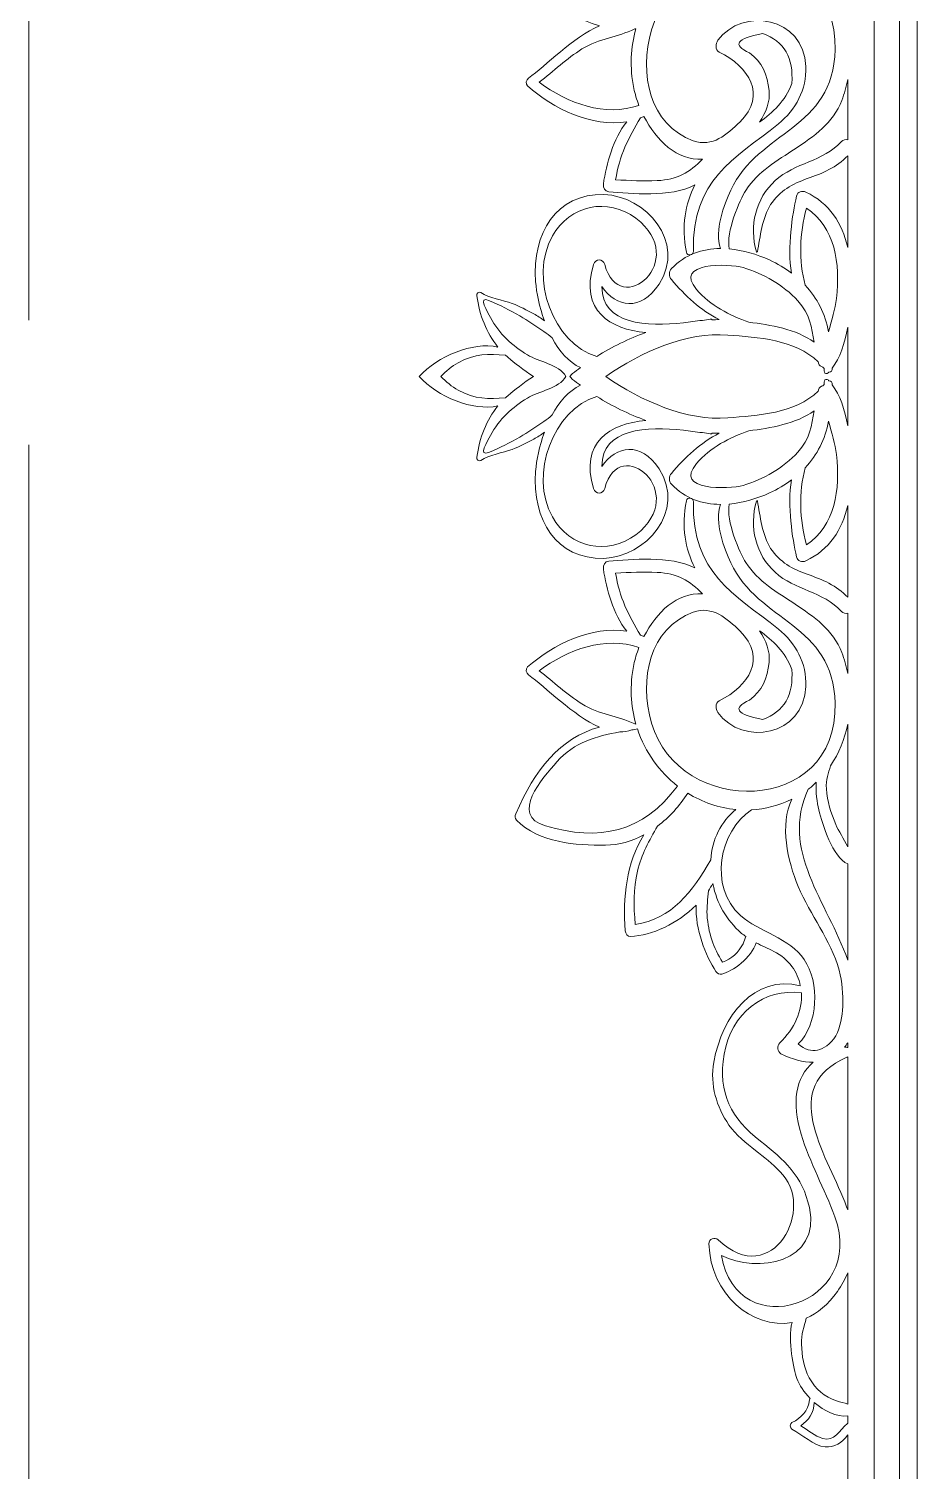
# Model space of a CAD drawing. Header units: millimetres. Extents: x -295 to 213, y -77 to 90.
# Drawn here: x -181.72 to -156.8, y -4.95 to 35.53 of the extents above; entities that cross this region are included whole.
import ezdxf

# ---------------------------------------------------------------- set-up
doc = ezdxf.new("R2010")
doc.units = ezdxf.units.MM
doc.header["$MEASUREMENT"] = 0
doc.layers.add('Layer 1', color=7, linetype='Continuous')

msp = doc.modelspace()

# ---------------------------------------------------------------- linework, layer by layer
at = {"layer": 'Layer 1', "color": 240, "lineweight": 9}
for points in [[(-181.7243, 27.3548), (-181.7243, 27.3548), (-181.7243, 77.7597), (-181.7243, 77.7597)], [(-181.7243, -26.54), (-181.7243, -26.54), (-181.7243, 23.8548), (-181.7243, 23.8548)]]:
    msp.add_open_spline(points, degree=3, dxfattribs=at)
at = {"layer": 'Layer 1', "color": 114, "lineweight": 20}
for points, knots in [([(-157.2913, 25.984), (-157.2913, 25.984), (-157.2913, 70.9838), (-157.2913, 70.9838), (-157.2913, 70.9838), (-157.2913, 70.9838), (-157.0446, 70.9838), (-157.0446, 70.9838), (-157.0446, 70.9838), (-157.0446, 70.9838), (-156.798, 70.9838), (-156.798, 70.9838), (-156.798, 70.9838), (-156.798, 70.9838), (-156.798, 25.984), (-156.798, 25.984), (-156.798, 25.984), (-156.798, 25.984), (-156.798, 25.7743), (-156.798, 25.7743), (-156.798, 25.7743), (-156.798, 25.7743), (-156.798, 25.5646), (-156.798, 25.5646), (-156.798, 25.5646), (-156.798, 25.5646), (-156.798, -19.4351), (-156.798, -19.4351), (-156.798, -19.4351), (-156.798, -19.4351), (-157.0446, -19.4351), (-157.0446, -19.4351), (-157.0446, -19.4351), (-157.0446, -19.4351), (-157.2913, -19.4351), (-157.2913, -19.4351), (-157.2913, -19.4351), (-157.2913, -19.4351), (-157.2913, 25.5646), (-157.2913, 25.5646), (-157.2913, 25.5646), (-157.2913, 25.5646), (-157.2913, 25.7743), (-157.2913, 25.7743), (-157.2913, 25.7743), (-157.2913, 25.7743), (-157.2913, 25.984), (-157.2913, 25.984)], [0, 0, 0, 0, 0.0769231, 0.0769231, 0.0769231, 0.0769231, 0.1538462, 0.1538462, 0.1538462, 0.1538462, 0.2307692, 0.2307692, 0.2307692, 0.2307692, 0.3076923, 0.3076923, 0.3076923, 0.3076923, 0.3846154, 0.3846154, 0.3846154, 0.3846154, 0.4615385, 0.4615385, 0.4615385, 0.4615385, 0.5384615, 0.5384615, 0.5384615, 0.5384615, 0.6153846, 0.6153846, 0.6153846, 0.6153846, 0.6923077, 0.6923077, 0.6923077, 0.6923077, 0.7692308, 0.7692308, 0.7692308, 0.7692308, 0.8461538, 0.8461538, 0.8461538, 0.8461538, 1, 1, 1, 1]), ([(-158.0079, 25.7743), (-158.0079, 25.7743), (-158.0079, 25.984), (-158.0079, 25.984), (-158.0079, 25.984), (-158.0079, 25.984), (-158.0079, 66.6865), (-158.0079, 66.6865), (-158.0079, 66.6865), (-158.0079, 66.6865), (-158.3776, 66.6865), (-158.3776, 66.6865), (-158.3776, 66.6865), (-158.3776, 66.6865), (-158.7476, 66.6865), (-158.7476, 66.6865), (-158.7476, 66.6865), (-158.7476, 66.6865), (-158.7476, 55.4846), (-158.7476, 55.4846)], [0, 0, 0, 0, 0.1666667, 0.1666667, 0.1666667, 0.1666667, 0.3333333, 0.3333333, 0.3333333, 0.3333333, 0.5, 0.5, 0.5, 0.5, 0.6666667, 0.6666667, 0.6666667, 0.6666667, 1, 1, 1, 1]), ([(-158.7476, 55.4846), (-158.8867, 55.7008), (-159.1364, 55.8469), (-159.3778, 55.8215), (-159.3778, 55.8215), (-159.7146, 55.7871), (-160.0162, 55.4753), (-160.3101, 55.3201), (-160.3101, 55.3201), (-160.3726, 55.2867), (-160.3755, 55.1696), (-160.3101, 55.1383), (-160.3101, 55.1383), (-160.0478, 55.0082), (-159.856, 54.8136), (-159.8181, 54.4931), (-159.8181, 54.4931), (-159.8162, 54.4767), (-159.8072, 54.4679), (-159.8009, 54.4586), (-159.8009, 54.4586), (-159.9704, 54.282), (-160.1084, 54.0857), (-160.1765, 53.9008), (-160.1765, 53.9008), (-160.2668, 53.6563), (-160.4317, 52.8231), (-160.3096, 52.3304), (-160.3096, 52.3304), (-161.4299, 52.521), (-162.5944, 51.5414), (-162.6412, 50.1236), (-162.6412, 50.1236), (-162.6465, 49.9747), (-162.476, 49.9202), (-162.3822, 50.009), (-162.3822, 50.009), (-160.8626, 51.4515), (-159.5996, 49.0885), (-160.6484, 48.0915), (-160.6484, 48.0915), (-160.8636, 47.8757), (-161.0928, 47.678), (-161.336, 47.5002), (-161.336, 47.5002), (-161.5937, 47.2881), (-161.8852, 47.0748), (-162.0782, 46.7887), (-162.0782, 46.7887), (-162.4268, 46.2725), (-162.6174, 45.6657), (-162.503, 45.0195), (-162.503, 45.0195), (-162.2733, 43.7209), (-161.371, 42.5606), (-160.0762, 42.8754), (-160.0762, 42.8754), (-160.1542, 42.4896), (-160.3881, 42.1366), (-160.8231, 41.9106), (-160.8231, 41.9106), (-160.9769, 41.8295), (-161.149, 41.7555), (-161.3143, 41.6713), (-161.3143, 41.6713), (-161.4436, 42.0818), (-161.9829, 42.4864), (-162.2801, 42.5471), (-162.2801, 42.5471), (-162.349, 42.5614), (-162.4017, 42.5364), (-162.4426, 42.4768), (-162.4426, 42.4768), (-162.7398, 42.036), (-163.025, 41.2805), (-163.0025, 40.6187), (-163.0025, 40.6187), (-163.5234, 41.1278), (-164.232, 41.4689), (-164.8413, 41.4925), (-164.8413, 41.4925), (-164.9271, 41.4956), (-164.9815, 41.4171), (-164.9888, 41.3333), (-164.9888, 41.3333), (-165.0681, 40.3999), (-164.95, 39.4214), (-164.4675, 38.6447), (-164.4675, 38.6447), (-164.8011, 38.8214), (-165.1653, 38.9262), (-165.5447, 38.9288), (-165.5447, 38.9288), (-166.3706, 38.9348), (-167.4084, 38.8702), (-168.038, 38.227), (-168.038, 38.227), (-168.0863, 38.1772), (-168.0851, 38.1068), (-168.0596, 38.0473), (-168.0596, 38.0473), (-167.5395, 36.8247), (-166.806, 35.9108), (-165.7157, 35.6159), (-165.7157, 35.6159), (-166.457, 35.2913), (-167.2184, 34.493), (-167.7011, 34.1509), (-167.7011, 34.1509), (-167.767, 34.1046), (-167.7967, 33.9906), (-167.7282, 33.929), (-167.7282, 33.929), (-167.0212, 33.2924), (-165.9189, 32.766), (-164.9484, 32.9252), (-164.9484, 32.9252), (-165.3207, 32.4367), (-165.5226, 31.7546), (-165.6014, 31.1766), (-165.6014, 31.1766), (-165.6171, 31.0626), (-165.5608, 30.9686), (-165.4485, 30.9609), (-165.4485, 30.9609), (-164.8285, 30.9177), (-163.7344, 30.7846), (-163.0352, 31.1503), (-163.0352, 31.1503), (-163.3058, 30.6167), (-163.4168, 29.9982), (-163.2718, 29.2631), (-163.2718, 29.2631), (-163.2478, 29.144), (-163.0735, 29.1721), (-163.0759, 29.2923), (-163.0759, 29.2923), (-163.1151, 31.3019), (-161.9643, 31.85), (-160.6883, 32.8687), (-160.6883, 32.8687), (-160.2085, 33.2525), (-159.8972, 33.8263), (-159.9201, 34.4734), (-159.9201, 34.4734), (-159.9706, 35.8768), (-161.6994, 36.1583), (-162.3887, 35.2102), (-162.3887, 35.2102), (-162.459, 35.1124), (-162.4741, 34.9444), (-162.349, 34.8809), (-162.349, 34.8809), (-161.5331, 34.4652), (-160.999, 33.6845), (-161.7688, 32.92), (-161.7688, 32.92), (-162.129, 32.5636), (-162.5468, 32.1999), (-163.0795, 32.3914), (-163.0795, 32.3914), (-164.315, 32.8353), (-164.6054, 34.27), (-164.2515, 35.5014), (-164.2515, 35.5014), (-163.4907, 38.151), (-159.0216, 38.1273), (-159.0996, 34.9482), (-159.0996, 34.9482), (-159.1547, 32.6977), (-161.2374, 32.6838), (-162.0296, 31.0019), (-162.0296, 31.0019), (-162.2183, 30.6003), (-162.4863, 29.8662), (-162.3206, 29.3658), (-162.3206, 29.3658), (-162.8213, 29.3617), (-163.3055, 29.2045), (-163.6934, 28.8007), (-163.6934, 28.8007), (-163.7756, 28.715), (-163.7666, 28.5809), (-163.6934, 28.4942), (-163.6934, 28.4942), (-163.314, 28.0461), (-162.8646, 27.624), (-162.3562, 27.3692), (-162.3562, 27.3692), (-162.4203, 27.3701), (-162.4845, 27.366), (-162.5492, 27.365), (-162.5492, 27.365), (-162.5624, 27.3777), (-162.5787, 27.3865), (-162.6023, 27.3824), (-162.6023, 27.3824), (-162.6706, 27.3727), (-162.7457, 27.3604), (-162.8256, 27.3486), (-162.8256, 27.3486), (-163.0033, 27.3347), (-163.1803, 27.312), (-163.3572, 27.2813), (-163.3572, 27.2813), (-164.3658, 27.1775), (-165.6514, 27.2195), (-165.6449, 28.2973), (-165.6449, 28.2973), (-165.2518, 27.7221), (-164.5498, 27.5813), (-164.0398, 28.3677), (-164.0398, 28.3677), (-163.2701, 29.5533), (-164.427, 30.8493), (-165.5858, 30.8798), (-165.5858, 30.8798), (-166.9264, 30.9167), (-167.6063, 29.7891), (-167.5045, 28.4371), (-167.5045, 28.4371), (-167.4803, 28.1206), (-167.3987, 27.7257), (-167.2584, 27.3398), (-167.2584, 27.3398), (-167.3576, 27.4137), (-167.458, 27.4785), (-167.5517, 27.5294), (-167.5517, 27.5294), (-167.7496, 27.6398), (-167.948, 27.7425), (-168.159, 27.8206), (-168.159, 27.8206), (-168.431, 27.9202), (-168.7999, 27.9757), (-169.045, 28.1303), (-169.045, 28.1303), (-169.1059, 28.1694), (-169.1632, 28.1057), (-169.1536, 28.0404), (-169.1536, 28.0404), (-169.0751, 27.4954), (-168.8917, 27.0013), (-168.5616, 26.601), (-168.5616, 26.601), (-169.2795, 26.753), (-170.2442, 26.3477), (-170.7708, 25.7743), (-170.7708, 25.7743), (-170.2442, 25.2009), (-169.2795, 24.7956), (-168.5616, 24.9476), (-168.5616, 24.9476), (-168.8917, 24.5473), (-169.0751, 24.0532), (-169.1536, 23.5082), (-169.1536, 23.5082), (-169.1632, 23.4429), (-169.1059, 23.3792), (-169.045, 23.4183), (-169.045, 23.4183), (-168.7999, 23.5729), (-168.431, 23.6284), (-168.159, 23.728), (-168.159, 23.728), (-167.948, 23.8061), (-167.7496, 23.9088), (-167.5517, 24.0192), (-167.5517, 24.0192), (-167.458, 24.0701), (-167.3576, 24.1349), (-167.2584, 24.2088), (-167.2584, 24.2088), (-167.3987, 23.8229), (-167.4803, 23.428), (-167.5045, 23.1115), (-167.5045, 23.1115), (-167.6063, 21.7595), (-166.9264, 20.6319), (-165.5858, 20.6688), (-165.5858, 20.6688), (-164.427, 20.6993), (-163.2701, 21.9953), (-164.0398, 23.1809), (-164.0398, 23.1809), (-164.5498, 23.9673), (-165.2518, 23.8265), (-165.6449, 23.2513), (-165.6449, 23.2513), (-165.6514, 24.3291), (-164.3658, 24.3711), (-163.3572, 24.2673), (-163.3572, 24.2673), (-163.1803, 24.2366), (-163.0033, 24.2139), (-162.8256, 24.2), (-162.8256, 24.2), (-162.7457, 24.1882), (-162.6706, 24.1759), (-162.6023, 24.1662), (-162.6023, 24.1662), (-162.5787, 24.1621), (-162.5624, 24.1709), (-162.5492, 24.1836), (-162.5492, 24.1836), (-162.4845, 24.1826), (-162.4203, 24.1785), (-162.3562, 24.1794), (-162.3562, 24.1794), (-162.8646, 23.9246), (-163.314, 23.5025), (-163.6934, 23.0544), (-163.6934, 23.0544), (-163.7666, 22.9677), (-163.7756, 22.8336), (-163.6934, 22.7479), (-163.6934, 22.7479), (-163.3055, 22.3441), (-162.8213, 22.1869), (-162.3206, 22.1828), (-162.3206, 22.1828), (-162.4863, 21.6824), (-162.2183, 20.9483), (-162.0296, 20.5467), (-162.0296, 20.5467), (-161.2374, 18.8648), (-159.1547, 18.8509), (-159.0996, 16.6004), (-159.0996, 16.6004), (-159.0216, 13.4213), (-163.4907, 13.3976), (-164.2515, 16.0472), (-164.2515, 16.0472), (-164.6054, 17.2786), (-164.315, 18.7133), (-163.0795, 19.1572), (-163.0795, 19.1572), (-162.5468, 19.3487), (-162.129, 18.985), (-161.7688, 18.6286), (-161.7688, 18.6286), (-160.999, 17.8641), (-161.5331, 17.0834), (-162.349, 16.6677), (-162.349, 16.6677), (-162.4741, 16.6042), (-162.459, 16.4362), (-162.3887, 16.3384), (-162.3887, 16.3384), (-161.6994, 15.3903), (-159.9706, 15.6718), (-159.9201, 17.0752), (-159.9201, 17.0752), (-159.8972, 17.7223), (-160.2085, 18.2961), (-160.6883, 18.6799), (-160.6883, 18.6799), (-161.9643, 19.6986), (-163.1151, 20.2467), (-163.0759, 22.2563), (-163.0759, 22.2563), (-163.0735, 22.3765), (-163.2478, 22.4046), (-163.2718, 22.2855), (-163.2718, 22.2855), (-163.4168, 21.5504), (-163.3058, 20.9319), (-163.0352, 20.3983), (-163.0352, 20.3983), (-163.7344, 20.764), (-164.8285, 20.6309), (-165.4485, 20.5877), (-165.4485, 20.5877), (-165.5608, 20.58), (-165.6171, 20.486), (-165.6014, 20.372), (-165.6014, 20.372), (-165.5226, 19.794), (-165.3207, 19.1119), (-164.9484, 18.6234), (-164.9484, 18.6234), (-165.9189, 18.7826), (-167.0212, 18.2562), (-167.7282, 17.6196), (-167.7282, 17.6196), (-167.7967, 17.558), (-167.767, 17.444), (-167.7011, 17.3977), (-167.7011, 17.3977), (-167.2184, 17.0556), (-166.457, 16.2573), (-165.7157, 15.9327), (-165.7157, 15.9327), (-166.806, 15.6378), (-167.5395, 14.7239), (-168.0596, 13.5013), (-168.0596, 13.5013), (-168.0851, 13.4418), (-168.0863, 13.3714), (-168.038, 13.3216), (-168.038, 13.3216), (-167.4084, 12.6784), (-166.3706, 12.6138), (-165.5447, 12.6198), (-165.5447, 12.6198), (-165.1653, 12.6224), (-164.8011, 12.7272), (-164.4675, 12.9039), (-164.4675, 12.9039), (-164.95, 12.1272), (-165.0681, 11.1487), (-164.9888, 10.2153), (-164.9888, 10.2153), (-164.9815, 10.1315), (-164.9271, 10.053), (-164.8413, 10.0561), (-164.8413, 10.0561), (-164.232, 10.0797), (-163.5234, 10.4208), (-163.0025, 10.9299), (-163.0025, 10.9299), (-163.025, 10.2681), (-162.7398, 9.5126), (-162.4426, 9.0718), (-162.4426, 9.0718), (-162.4017, 9.0122), (-162.349, 8.9872), (-162.2801, 9.0015), (-162.2801, 9.0015), (-161.9829, 9.0622), (-161.4436, 9.4668), (-161.3143, 9.8773), (-161.3143, 9.8773), (-161.149, 9.7931), (-160.9769, 9.7191), (-160.8231, 9.638), (-160.8231, 9.638), (-160.3881, 9.412), (-160.1542, 9.059), (-160.0762, 8.6732), (-160.0762, 8.6732), (-161.371, 8.988), (-162.2733, 7.8277), (-162.503, 6.5291), (-162.503, 6.5291), (-162.6174, 5.8829), (-162.4268, 5.2761), (-162.0782, 4.7599), (-162.0782, 4.7599), (-161.8852, 4.4738), (-161.5937, 4.2605), (-161.336, 4.0484), (-161.336, 4.0484), (-161.0928, 3.8706), (-160.8636, 3.6729), (-160.6484, 3.4571), (-160.6484, 3.4571), (-159.5996, 2.4601), (-160.8626, 0.0971), (-162.3822, 1.5396), (-162.3822, 1.5396), (-162.476, 1.6284), (-162.6465, 1.5739), (-162.6412, 1.425), (-162.6412, 1.425), (-162.5944, 0.0072), (-161.4299, -0.9724), (-160.3096, -0.7818), (-160.3096, -0.7818), (-160.4317, -1.2745), (-160.2668, -2.1077), (-160.1765, -2.3522), (-160.1765, -2.3522), (-160.1084, -2.5371), (-159.9704, -2.7334), (-159.8009, -2.91), (-159.8009, -2.91), (-159.8072, -2.9193), (-159.8162, -2.9281), (-159.8181, -2.9445), (-159.8181, -2.9445), (-159.856, -3.265), (-160.0478, -3.4596), (-160.3101, -3.5897), (-160.3101, -3.5897), (-160.3755, -3.621), (-160.3726, -3.7381), (-160.3101, -3.7715), (-160.3101, -3.7715), (-160.0162, -3.9266), (-159.7146, -4.2384), (-159.3778, -4.2728), (-159.3778, -4.2728), (-159.1364, -4.2982), (-158.8867, -4.1521), (-158.7476, -3.9359)], [0, 0, 0, 0, 0.008, 0.008, 0.008, 0.008, 0.016, 0.016, 0.016, 0.016, 0.024, 0.024, 0.024, 0.024, 0.032, 0.032, 0.032, 0.032, 0.04, 0.04, 0.04, 0.04, 0.048, 0.048, 0.048, 0.048, 0.056, 0.056, 0.056, 0.056, 0.064, 0.064, 0.064, 0.064, 0.072, 0.072, 0.072, 0.072, 0.08, 0.08, 0.08, 0.08, 0.088, 0.088, 0.088, 0.088, 0.096, 0.096, 0.096, 0.096, 0.104, 0.104, 0.104, 0.104, 0.112, 0.112, 0.112, 0.112, 0.12, 0.12, 0.12, 0.12, 0.128, 0.128, 0.128, 0.128, 0.136, 0.136, 0.136, 0.136, 0.144, 0.144, 0.144, 0.144, 0.152, 0.152, 0.152, 0.152, 0.16, 0.16, 0.16, 0.16, 0.168, 0.168, 0.168, 0.168, 0.176, 0.176, 0.176, 0.176, 0.184, 0.184, 0.184, 0.184, 0.192, 0.192, 0.192, 0.192, 0.2, 0.2, 0.2, 0.2, 0.208, 0.208, 0.208, 0.208, 0.216, 0.216, 0.216, 0.216, 0.224, 0.224, 0.224, 0.224, 0.232, 0.232, 0.232, 0.232, 0.24, 0.24, 0.24, 0.24, 0.248, 0.248, 0.248, 0.248, 0.256, 0.256, 0.256, 0.256, 0.264, 0.264, 0.264, 0.264, 0.272, 0.272, 0.272, 0.272, 0.28, 0.28, 0.28, 0.28, 0.288, 0.288, 0.288, 0.288, 0.296, 0.296, 0.296, 0.296, 0.304, 0.304, 0.304, 0.304, 0.312, 0.312, 0.312, 0.312, 0.32, 0.32, 0.32, 0.32, 0.328, 0.328, 0.328, 0.328, 0.336, 0.336, 0.336, 0.336, 0.344, 0.344, 0.344, 0.344, 0.352, 0.352, 0.352, 0.352, 0.36, 0.36, 0.36, 0.36, 0.368, 0.368, 0.368, 0.368, 0.376, 0.376, 0.376, 0.376, 0.384, 0.384, 0.384, 0.384, 0.392, 0.392, 0.392, 0.392, 0.4, 0.4, 0.4, 0.4, 0.408, 0.408, 0.408, 0.408, 0.416, 0.416, 0.416, 0.416, 0.424, 0.424, 0.424, 0.424, 0.432, 0.432, 0.432, 0.432, 0.44, 0.44, 0.44, 0.44, 0.448, 0.448, 0.448, 0.448, 0.456, 0.456, 0.456, 0.456, 0.464, 0.464, 0.464, 0.464, 0.472, 0.472, 0.472, 0.472, 0.48, 0.48, 0.48, 0.48, 0.488, 0.488, 0.488, 0.488, 0.496, 0.496, 0.496, 0.496, 0.504, 0.504, 0.504, 0.504, 0.512, 0.512, 0.512, 0.512, 0.52, 0.52, 0.52, 0.52, 0.528, 0.528, 0.528, 0.528, 0.536, 0.536, 0.536, 0.536, 0.544, 0.544, 0.544, 0.544, 0.552, 0.552, 0.552, 0.552, 0.56, 0.56, 0.56, 0.56, 0.568, 0.568, 0.568, 0.568, 0.576, 0.576, 0.576, 0.576, 0.584, 0.584, 0.584, 0.584, 0.592, 0.592, 0.592, 0.592, 0.6, 0.6, 0.6, 0.6, 0.608, 0.608, 0.608, 0.608, 0.616, 0.616, 0.616, 0.616, 0.624, 0.624, 0.624, 0.624, 0.632, 0.632, 0.632, 0.632, 0.64, 0.64, 0.64, 0.64, 0.648, 0.648, 0.648, 0.648, 0.656, 0.656, 0.656, 0.656, 0.664, 0.664, 0.664, 0.664, 0.672, 0.672, 0.672, 0.672, 0.68, 0.68, 0.68, 0.68, 0.688, 0.688, 0.688, 0.688, 0.696, 0.696, 0.696, 0.696, 0.704, 0.704, 0.704, 0.704, 0.712, 0.712, 0.712, 0.712, 0.72, 0.72, 0.72, 0.72, 0.728, 0.728, 0.728, 0.728, 0.736, 0.736, 0.736, 0.736, 0.744, 0.744, 0.744, 0.744, 0.752, 0.752, 0.752, 0.752, 0.76, 0.76, 0.76, 0.76, 0.768, 0.768, 0.768, 0.768, 0.776, 0.776, 0.776, 0.776, 0.784, 0.784, 0.784, 0.784, 0.792, 0.792, 0.792, 0.792, 0.8, 0.8, 0.8, 0.8, 0.808, 0.808, 0.808, 0.808, 0.816, 0.816, 0.816, 0.816, 0.824, 0.824, 0.824, 0.824, 0.832, 0.832, 0.832, 0.832, 0.84, 0.84, 0.84, 0.84, 0.848, 0.848, 0.848, 0.848, 0.856, 0.856, 0.856, 0.856, 0.864, 0.864, 0.864, 0.864, 0.872, 0.872, 0.872, 0.872, 0.88, 0.88, 0.88, 0.88, 0.888, 0.888, 0.888, 0.888, 0.896, 0.896, 0.896, 0.896, 0.904, 0.904, 0.904, 0.904, 0.912, 0.912, 0.912, 0.912, 0.92, 0.92, 0.92, 0.92, 0.928, 0.928, 0.928, 0.928, 0.936, 0.936, 0.936, 0.936, 0.944, 0.944, 0.944, 0.944, 0.952, 0.952, 0.952, 0.952, 0.96, 0.96, 0.96, 0.96, 0.968, 0.968, 0.968, 0.968, 0.976, 0.976, 0.976, 0.976, 0.984, 0.984, 0.984, 0.984, 1, 1, 1, 1]), ([(-164.7482, 33.8595), (-164.7172, 33.707), (-164.6677, 33.5458), (-164.6047, 33.3844), (-164.6047, 33.3844), (-165.5535, 33.05), (-166.595, 33.4384), (-167.4054, 34.0332), (-167.4054, 34.0332), (-167.0039, 34.3414), (-166.6282, 34.7001), (-166.2037, 34.9677), (-166.2037, 34.9677), (-165.7217, 35.2706), (-165.2024, 35.2964), (-164.7233, 35.5286), (-164.7233, 35.5286), (-164.7129, 35.5297), (-164.7031, 35.5286), (-164.693, 35.5297), (-164.693, 35.5297), (-164.8357, 35.0194), (-164.8695, 34.4576), (-164.7482, 33.8595)], [0, 0, 0, 0, 0.1428571, 0.1428571, 0.1428571, 0.1428571, 0.2857143, 0.2857143, 0.2857143, 0.2857143, 0.4285714, 0.4285714, 0.4285714, 0.4285714, 0.5714286, 0.5714286, 0.5714286, 0.5714286, 0.7142857, 0.7142857, 0.7142857, 0.7142857, 1, 1, 1, 1]), ([(-160.9531, 33.8046), (-160.999, 34.2299), (-161.1521, 34.6111), (-161.5034, 34.8583), (-161.5034, 34.8583), (-161.9983, 35.0812), (-161.873, 35.262), (-161.1274, 35.4007), (-161.1274, 35.4007), (-160.5323, 35.1839), (-160.2612, 34.7175), (-160.3145, 33.9983), (-160.3145, 33.9983), (-160.5086, 33.4979), (-160.8396, 33.1872), (-161.2223, 32.9134), (-161.2223, 32.9134), (-161.0348, 33.1861), (-160.9197, 33.4918), (-160.9531, 33.8046)], [0, 0, 0, 0, 0.1666667, 0.1666667, 0.1666667, 0.1666667, 0.3333333, 0.3333333, 0.3333333, 0.3333333, 0.5, 0.5, 0.5, 0.5, 0.6666667, 0.6666667, 0.6666667, 0.6666667, 1, 1, 1, 1]), ([(-158.7476, 29.3958), (-158.9038, 30.0855), (-159.2525, 30.6335), (-159.9238, 30.9501), (-159.9238, 30.9501), (-160.0242, 30.9979), (-160.1554, 30.9675), (-160.1845, 30.8365), (-160.1845, 30.8365), (-160.2994, 30.3156), (-160.4441, 29.4095), (-160.3249, 28.6774), (-160.3249, 28.6774), (-160.5111, 28.8156), (-160.712, 28.9415), (-160.9386, 29.0442), (-160.9386, 29.0442), (-161.2936, 29.2045), (-161.6823, 29.3196), (-162.069, 29.3541), (-162.069, 29.3541), (-162.1748, 29.8281), (-161.7679, 30.74), (-161.6063, 30.9932), (-161.6063, 30.9932), (-161.2598, 31.5403), (-160.7252, 31.8275), (-160.2184, 32.1676), (-160.2184, 32.1676), (-159.7122, 32.505), (-159.1443, 32.8958), (-158.9132, 33.5206), (-158.9132, 33.5206), (-158.8418, 33.7132), (-158.7863, 33.9122), (-158.7476, 34.1146)], [0, 0, 0, 0, 0.1, 0.1, 0.1, 0.1, 0.2, 0.2, 0.2, 0.2, 0.3, 0.3, 0.3, 0.3, 0.4, 0.4, 0.4, 0.4, 0.5, 0.5, 0.5, 0.5, 0.6, 0.6, 0.6, 0.6, 0.7, 0.7, 0.7, 0.7, 0.8, 0.8, 0.8, 0.8, 1, 1, 1, 1]), ([(-162.8224, 31.8758), (-163.1744, 31.5044), (-163.5278, 31.2988), (-164.0937, 31.2727), (-164.0937, 31.2727), (-164.4821, 31.2558), (-164.8696, 31.2762), (-165.2578, 31.2932), (-165.2578, 31.2932), (-165.1544, 31.9647), (-164.8973, 32.4912), (-164.5605, 33.0315), (-164.5605, 33.0315), (-164.5283, 33.0443), (-164.4953, 33.0561), (-164.4637, 33.0706), (-164.4637, 33.0706), (-164.1209, 32.4065), (-163.5335, 31.8218), (-162.8224, 31.8758)], [0, 0, 0, 0, 0.1666667, 0.1666667, 0.1666667, 0.1666667, 0.3333333, 0.3333333, 0.3333333, 0.3333333, 0.5, 0.5, 0.5, 0.5, 0.6666667, 0.6666667, 0.6666667, 0.6666667, 1, 1, 1, 1]), ([(-158.7476, 32.4191), (-158.8062, 32.4345), (-158.8698, 32.4233), (-158.9188, 32.37), (-158.9188, 32.37), (-159.4462, 31.8003), (-160.2238, 31.7787), (-160.782, 31.2711)], [0, 0, 0, 0, 0.3333333, 0.3333333, 0.3333333, 0.3333333, 1, 1, 1, 1]), ([(-160.782, 31.2711), (-161.3282, 30.7739), (-161.5204, 30.0038), (-161.3053, 29.2703), (-161.3053, 29.2703), (-161.3015, 29.258), (-161.282, 29.2556), (-161.2791, 29.2703), (-161.2791, 29.2703), (-161.2011, 29.7002), (-161.149, 30.2284), (-160.9084, 30.5986), (-160.9084, 30.5986), (-160.6531, 30.9929), (-160.2947, 31.1785), (-159.8809, 31.3273), (-159.8809, 31.3273), (-159.463, 31.4771), (-159.0536, 31.6363), (-158.7476, 31.9702)], [0, 0, 0, 0, 0.1666667, 0.1666667, 0.1666667, 0.1666667, 0.3333333, 0.3333333, 0.3333333, 0.3333333, 0.5, 0.5, 0.5, 0.5, 0.6666667, 0.6666667, 0.6666667, 0.6666667, 1, 1, 1, 1]), ([(-165.7877, 26.3371), (-167.0086, 26.6925), (-167.6964, 28.5358), (-167.0328, 29.7177), (-167.0328, 29.7177), (-166.5446, 30.5863), (-165.4743, 30.8113), (-164.69, 30.2148), (-164.69, 30.2148), (-163.1448, 29.0354), (-165.1599, 27.3435), (-165.5638, 28.919), (-165.5638, 28.919), (-165.6086, 29.093), (-165.8329, 29.0833), (-165.8814, 28.919), (-165.8814, 28.919), (-166.2679, 27.6162), (-165.4108, 27.1005), (-164.4123, 27.0064), (-164.4123, 27.0064), (-164.8949, 26.8333), (-165.3578, 26.6067), (-165.7877, 26.3371)], [0, 0, 0, 0, 0.1428571, 0.1428571, 0.1428571, 0.1428571, 0.2857143, 0.2857143, 0.2857143, 0.2857143, 0.4285714, 0.4285714, 0.4285714, 0.4285714, 0.5714286, 0.5714286, 0.5714286, 0.5714286, 0.7142857, 0.7142857, 0.7142857, 0.7142857, 1, 1, 1, 1]), ([(-159.9071, 30.4984), (-159.1018, 29.9637), (-158.9465, 28.9482), (-159.0656, 27.9635), (-159.0656, 27.9635), (-159.1001, 27.6759), (-159.1975, 27.3531), (-159.2822, 27.027), (-159.2822, 27.027), (-159.3778, 27.5361), (-159.6017, 27.9757), (-159.9373, 28.3354), (-159.9373, 28.3354), (-160.126, 29.0371), (-160.0938, 29.7818), (-159.9071, 30.4984)], [0, 0, 0, 0, 0.2, 0.2, 0.2, 0.2, 0.4, 0.4, 0.4, 0.4, 0.6, 0.6, 0.6, 0.6, 1, 1, 1, 1]), ([(-161.68, 28.8301), (-161.1098, 28.6652), (-160.5638, 28.3492), (-160.1446, 27.8956), (-160.1446, 27.8956), (-159.8089, 27.5315), (-159.7526, 27.1483), (-159.688, 26.7378), (-159.688, 26.7378), (-160.1887, 27.102), (-160.9313, 27.2242), (-161.5173, 27.2988), (-161.5173, 27.2988), (-162.0641, 27.4841), (-162.5993, 27.7697), (-162.9876, 28.2182), (-162.9876, 28.2182), (-163.6554, 28.9902), (-162.0818, 28.9446), (-161.68, 28.8301)], [0, 0, 0, 0, 0.1666667, 0.1666667, 0.1666667, 0.1666667, 0.3333333, 0.3333333, 0.3333333, 0.3333333, 0.5, 0.5, 0.5, 0.5, 0.6666667, 0.6666667, 0.6666667, 0.6666667, 1, 1, 1, 1]), ([(-166.6523, 25.7743), (-166.8533, 26.116), (-167.4152, 26.1835), (-167.7355, 26.3817), (-167.7355, 26.3817), (-168.1443, 26.6341), (-168.5398, 26.974), (-168.7697, 27.4267), (-168.7697, 27.4267), (-168.8447, 27.5715), (-169.1538, 28.0559), (-168.7975, 27.9007), (-168.7975, 27.9007), (-168.5066, 27.7734), (-168.2242, 27.6389), (-167.9496, 27.4765), (-167.9496, 27.4765), (-167.7174, 27.3389), (-167.496, 27.1882), (-167.2711, 27.0367), (-167.2711, 27.0367), (-167.1894, 26.9828), (-167.1151, 26.9186), (-167.0411, 26.8548), (-167.0411, 26.8548), (-166.8416, 26.4865), (-166.578, 26.1759), (-166.2461, 26.0222), (-166.2461, 26.0222), (-166.32, 25.9673), (-166.3979, 25.9149), (-166.469, 25.8563), (-166.469, 25.8563), (-166.5007, 25.8311), (-166.5235, 25.8034), (-166.5417, 25.7743), (-166.5417, 25.7743), (-166.5235, 25.7452), (-166.5007, 25.7175), (-166.469, 25.6923), (-166.469, 25.6923), (-166.3979, 25.6337), (-166.32, 25.5813), (-166.2461, 25.5264), (-166.2461, 25.5264), (-166.578, 25.3727), (-166.8416, 25.0621), (-167.0411, 24.6938), (-167.0411, 24.6938), (-167.1151, 24.63), (-167.1894, 24.5658), (-167.2711, 24.5119), (-167.2711, 24.5119), (-167.496, 24.3604), (-167.7174, 24.2097), (-167.9496, 24.0721), (-167.9496, 24.0721), (-168.2242, 23.9097), (-168.5066, 23.7752), (-168.7975, 23.6479), (-168.7975, 23.6479), (-169.1538, 23.4927), (-168.8447, 23.9771), (-168.7697, 24.1219), (-168.7697, 24.1219), (-168.5398, 24.5746), (-168.1443, 24.9145), (-167.7355, 25.1669), (-167.7355, 25.1669), (-167.4152, 25.3651), (-166.8533, 25.4326), (-166.6523, 25.7743)], [0, 0, 0, 0, 0.0526316, 0.0526316, 0.0526316, 0.0526316, 0.1052632, 0.1052632, 0.1052632, 0.1052632, 0.1578947, 0.1578947, 0.1578947, 0.1578947, 0.2105263, 0.2105263, 0.2105263, 0.2105263, 0.2631579, 0.2631579, 0.2631579, 0.2631579, 0.3157895, 0.3157895, 0.3157895, 0.3157895, 0.3684211, 0.3684211, 0.3684211, 0.3684211, 0.4210526, 0.4210526, 0.4210526, 0.4210526, 0.4736842, 0.4736842, 0.4736842, 0.4736842, 0.5263158, 0.5263158, 0.5263158, 0.5263158, 0.5789474, 0.5789474, 0.5789474, 0.5789474, 0.6315789, 0.6315789, 0.6315789, 0.6315789, 0.6842105, 0.6842105, 0.6842105, 0.6842105, 0.7368421, 0.7368421, 0.7368421, 0.7368421, 0.7894737, 0.7894737, 0.7894737, 0.7894737, 0.8421053, 0.8421053, 0.8421053, 0.8421053, 0.8947368, 0.8947368, 0.8947368, 0.8947368, 1, 1, 1, 1]), ([(-158.7476, 24.3892), (-158.8298, 24.8413), (-158.9667, 25.2642), (-159.1795, 25.5373), (-159.1795, 25.5373), (-159.1667, 25.6106), (-159.2163, 25.6522), (-159.2719, 25.6522), (-159.2719, 25.6522), (-159.2791, 25.6585), (-159.2842, 25.6692), (-159.2914, 25.6759), (-159.2914, 25.6759), (-159.3268, 25.7072), (-159.3912, 25.7005), (-159.4019, 25.6446), (-159.4019, 25.6446), (-159.408, 25.6143), (-159.4075, 25.5813), (-159.4111, 25.5501), (-159.4111, 25.5501), (-159.4219, 25.5362), (-159.434, 25.5253), (-159.445, 25.5115), (-159.445, 25.5115), (-159.4963, 25.4981), (-159.5436, 25.4678), (-159.5653, 25.3974), (-159.5653, 25.3974), (-159.5687, 25.3867), (-159.5705, 25.377), (-159.5737, 25.3661), (-159.5737, 25.3661), (-160.2258, 24.7282), (-161.2754, 24.6799), (-162.1125, 24.6116), (-162.1125, 24.6116), (-163.2555, 24.5188), (-164.5374, 25.0821), (-165.5343, 25.7743), (-165.5343, 25.7743), (-164.5374, 26.4665), (-163.2555, 27.0298), (-162.1125, 26.937), (-162.1125, 26.937), (-161.2754, 26.8687), (-160.2258, 26.8204), (-159.5737, 26.1825), (-159.5737, 26.1825), (-159.5705, 26.1716), (-159.5687, 26.1619), (-159.5653, 26.1512), (-159.5653, 26.1512), (-159.5436, 26.0808), (-159.4963, 26.0505), (-159.445, 26.0371), (-159.445, 26.0371), (-159.434, 26.0233), (-159.4219, 26.0124), (-159.4111, 25.9985), (-159.4111, 25.9985), (-159.4075, 25.9673), (-159.408, 25.9343), (-159.4019, 25.904), (-159.4019, 25.904), (-159.3912, 25.8481), (-159.3268, 25.8414), (-159.2914, 25.8727), (-159.2914, 25.8727), (-159.2842, 25.8794), (-159.2791, 25.8901), (-159.2719, 25.8964), (-159.2719, 25.8964), (-159.2163, 25.8964), (-159.1667, 25.938), (-159.1795, 26.0113), (-159.1795, 26.0113), (-158.9667, 26.2844), (-158.8298, 26.7073), (-158.7476, 27.1594)], [0, 0, 0, 0, 0.047619, 0.047619, 0.047619, 0.047619, 0.0952381, 0.0952381, 0.0952381, 0.0952381, 0.1428571, 0.1428571, 0.1428571, 0.1428571, 0.1904762, 0.1904762, 0.1904762, 0.1904762, 0.2380952, 0.2380952, 0.2380952, 0.2380952, 0.2857143, 0.2857143, 0.2857143, 0.2857143, 0.3333333, 0.3333333, 0.3333333, 0.3333333, 0.3809524, 0.3809524, 0.3809524, 0.3809524, 0.4285714, 0.4285714, 0.4285714, 0.4285714, 0.4761905, 0.4761905, 0.4761905, 0.4761905, 0.5238095, 0.5238095, 0.5238095, 0.5238095, 0.5714286, 0.5714286, 0.5714286, 0.5714286, 0.6190476, 0.6190476, 0.6190476, 0.6190476, 0.6666667, 0.6666667, 0.6666667, 0.6666667, 0.7142857, 0.7142857, 0.7142857, 0.7142857, 0.7619048, 0.7619048, 0.7619048, 0.7619048, 0.8095238, 0.8095238, 0.8095238, 0.8095238, 0.8571429, 0.8571429, 0.8571429, 0.8571429, 0.9047619, 0.9047619, 0.9047619, 0.9047619, 1, 1, 1, 1]), ([(-170.1605, 25.7743), (-170.013, 25.9195), (-169.8607, 26.0608), (-169.6781, 26.1603), (-169.6781, 26.1603), (-169.1944, 26.4252), (-168.8249, 26.403), (-168.3495, 26.3757), (-168.3495, 26.3757), (-168.324, 26.3519), (-168.2979, 26.3286), (-168.2708, 26.3057), (-168.2708, 26.3057), (-168.1069, 26.1663), (-167.8413, 25.9457), (-167.5602, 25.7743), (-167.5602, 25.7743), (-167.8413, 25.6029), (-168.1069, 25.3823), (-168.2708, 25.2429), (-168.2708, 25.2429), (-168.2979, 25.22), (-168.324, 25.1967), (-168.3495, 25.1729), (-168.3495, 25.1729), (-168.8249, 25.1456), (-169.1944, 25.1234), (-169.6781, 25.3883), (-169.6781, 25.3883), (-169.8607, 25.4878), (-170.013, 25.6291), (-170.1605, 25.7743)], [0, 0, 0, 0, 0.1111111, 0.1111111, 0.1111111, 0.1111111, 0.2222222, 0.2222222, 0.2222222, 0.2222222, 0.3333333, 0.3333333, 0.3333333, 0.3333333, 0.4444444, 0.4444444, 0.4444444, 0.4444444, 0.5555556, 0.5555556, 0.5555556, 0.5555556, 0.6666667, 0.6666667, 0.6666667, 0.6666667, 0.7777778, 0.7777778, 0.7777778, 0.7777778, 1, 1, 1, 1]), ([(-158.7476, 25.984), (-158.7476, 25.984), (-158.7476, 25.7743), (-158.7476, 25.7743), (-158.7476, 25.7743), (-158.7476, 25.7743), (-158.7476, 25.5646), (-158.7476, 25.5646), (-158.7476, 25.5646), (-158.7476, 25.5646), (-158.7476, 24.3892), (-158.7476, 24.3892)], [0, 0, 0, 0, 0.25, 0.25, 0.25, 0.25, 0.5, 0.5, 0.5, 0.5, 1, 1, 1, 1]), ([(-158.7476, -3.9359), (-158.7476, -3.9359), (-158.7476, -15.1378), (-158.7476, -15.1378), (-158.7476, -15.1378), (-158.7476, -15.1378), (-158.3776, -15.1378), (-158.3776, -15.1378), (-158.3776, -15.1378), (-158.3776, -15.1378), (-158.0079, -15.1378), (-158.0079, -15.1378), (-158.0079, -15.1378), (-158.0079, -15.1378), (-158.0079, 25.5646), (-158.0079, 25.5646), (-158.0079, 25.5646), (-158.0079, 25.5646), (-158.0079, 25.7743), (-158.0079, 25.7743)], [0, 0, 0, 0, 0.1666667, 0.1666667, 0.1666667, 0.1666667, 0.3333333, 0.3333333, 0.3333333, 0.3333333, 0.5, 0.5, 0.5, 0.5, 0.6666667, 0.6666667, 0.6666667, 0.6666667, 1, 1, 1, 1]), ([(-165.7877, 25.2115), (-167.0086, 24.8561), (-167.6964, 23.0128), (-167.0328, 21.8309), (-167.0328, 21.8309), (-166.5446, 20.9623), (-165.4743, 20.7373), (-164.69, 21.3338), (-164.69, 21.3338), (-163.1448, 22.5132), (-165.1599, 24.2051), (-165.5638, 22.6296), (-165.5638, 22.6296), (-165.6086, 22.4556), (-165.8329, 22.4653), (-165.8814, 22.6296), (-165.8814, 22.6296), (-166.2679, 23.9324), (-165.4108, 24.4481), (-164.4123, 24.5422), (-164.4123, 24.5422), (-164.8949, 24.7153), (-165.3578, 24.9419), (-165.7877, 25.2115)], [0, 0, 0, 0, 0.1428571, 0.1428571, 0.1428571, 0.1428571, 0.2857143, 0.2857143, 0.2857143, 0.2857143, 0.4285714, 0.4285714, 0.4285714, 0.4285714, 0.5714286, 0.5714286, 0.5714286, 0.5714286, 0.7142857, 0.7142857, 0.7142857, 0.7142857, 1, 1, 1, 1]), ([(-161.68, 22.7185), (-161.1098, 22.8834), (-160.5638, 23.1994), (-160.1446, 23.653), (-160.1446, 23.653), (-159.8089, 24.0171), (-159.7526, 24.4003), (-159.688, 24.8108), (-159.688, 24.8108), (-160.1887, 24.4466), (-160.9313, 24.3244), (-161.5173, 24.2498), (-161.5173, 24.2498), (-162.0641, 24.0645), (-162.5993, 23.7789), (-162.9876, 23.3304), (-162.9876, 23.3304), (-163.6554, 22.5584), (-162.0818, 22.604), (-161.68, 22.7185)], [0, 0, 0, 0, 0.1666667, 0.1666667, 0.1666667, 0.1666667, 0.3333333, 0.3333333, 0.3333333, 0.3333333, 0.5, 0.5, 0.5, 0.5, 0.6666667, 0.6666667, 0.6666667, 0.6666667, 1, 1, 1, 1]), ([(-159.9071, 21.0502), (-159.1018, 21.5849), (-158.9465, 22.6004), (-159.0656, 23.5851), (-159.0656, 23.5851), (-159.1001, 23.8727), (-159.1975, 24.1955), (-159.2822, 24.5216), (-159.2822, 24.5216), (-159.3778, 24.0125), (-159.6017, 23.5729), (-159.9373, 23.2132), (-159.9373, 23.2132), (-160.126, 22.5115), (-160.0938, 21.7668), (-159.9071, 21.0502)], [0, 0, 0, 0, 0.2, 0.2, 0.2, 0.2, 0.4, 0.4, 0.4, 0.4, 0.6, 0.6, 0.6, 0.6, 1, 1, 1, 1]), ([(-158.7476, 22.1528), (-158.9038, 21.4631), (-159.2525, 20.9151), (-159.9238, 20.5985), (-159.9238, 20.5985), (-160.0242, 20.5507), (-160.1554, 20.5811), (-160.1845, 20.7121), (-160.1845, 20.7121), (-160.2994, 21.233), (-160.4441, 22.1391), (-160.3249, 22.8712), (-160.3249, 22.8712), (-160.5111, 22.733), (-160.712, 22.6071), (-160.9386, 22.5044), (-160.9386, 22.5044), (-161.2936, 22.3441), (-161.6823, 22.229), (-162.069, 22.1945), (-162.069, 22.1945), (-162.1748, 21.7205), (-161.7679, 20.8086), (-161.6063, 20.5554), (-161.6063, 20.5554), (-161.2598, 20.0083), (-160.7252, 19.7211), (-160.2184, 19.381), (-160.2184, 19.381), (-159.7122, 19.0436), (-159.1443, 18.6528), (-158.9132, 18.028), (-158.9132, 18.028), (-158.8418, 17.8354), (-158.7863, 17.6364), (-158.7476, 17.434)], [0, 0, 0, 0, 0.1, 0.1, 0.1, 0.1, 0.2, 0.2, 0.2, 0.2, 0.3, 0.3, 0.3, 0.3, 0.4, 0.4, 0.4, 0.4, 0.5, 0.5, 0.5, 0.5, 0.6, 0.6, 0.6, 0.6, 0.7, 0.7, 0.7, 0.7, 0.8, 0.8, 0.8, 0.8, 1, 1, 1, 1]), ([(-160.782, 20.2775), (-161.3282, 20.7747), (-161.5204, 21.5448), (-161.3053, 22.2783), (-161.3053, 22.2783), (-161.3015, 22.2906), (-161.282, 22.293), (-161.2791, 22.2783), (-161.2791, 22.2783), (-161.2011, 21.8484), (-161.149, 21.3202), (-160.9084, 20.95), (-160.9084, 20.95), (-160.6531, 20.5557), (-160.2947, 20.3701), (-159.8809, 20.2213), (-159.8809, 20.2213), (-159.463, 20.0715), (-159.0536, 19.9123), (-158.7476, 19.5784)], [0, 0, 0, 0, 0.1666667, 0.1666667, 0.1666667, 0.1666667, 0.3333333, 0.3333333, 0.3333333, 0.3333333, 0.5, 0.5, 0.5, 0.5, 0.6666667, 0.6666667, 0.6666667, 0.6666667, 1, 1, 1, 1]), ([(-162.8224, 19.6728), (-163.1744, 20.0442), (-163.5278, 20.2498), (-164.0937, 20.2759), (-164.0937, 20.2759), (-164.4821, 20.2928), (-164.8696, 20.2724), (-165.2578, 20.2554), (-165.2578, 20.2554), (-165.1544, 19.5839), (-164.8973, 19.0574), (-164.5605, 18.5171), (-164.5605, 18.5171), (-164.5283, 18.5043), (-164.4953, 18.4925), (-164.4637, 18.478), (-164.4637, 18.478), (-164.1209, 19.1421), (-163.5335, 19.7268), (-162.8224, 19.6728)], [0, 0, 0, 0, 0.1666667, 0.1666667, 0.1666667, 0.1666667, 0.3333333, 0.3333333, 0.3333333, 0.3333333, 0.5, 0.5, 0.5, 0.5, 0.6666667, 0.6666667, 0.6666667, 0.6666667, 1, 1, 1, 1]), ([(-158.7476, 19.1295), (-158.8062, 19.1141), (-158.8698, 19.1253), (-158.9188, 19.1786), (-158.9188, 19.1786), (-159.4462, 19.7483), (-160.2238, 19.7699), (-160.782, 20.2775)], [0, 0, 0, 0, 0.3333333, 0.3333333, 0.3333333, 0.3333333, 1, 1, 1, 1]), ([(-160.9531, 17.744), (-160.999, 17.3187), (-161.1521, 16.9375), (-161.5034, 16.6903), (-161.5034, 16.6903), (-161.9983, 16.4674), (-161.873, 16.2866), (-161.1274, 16.1479), (-161.1274, 16.1479), (-160.5323, 16.3647), (-160.2612, 16.8311), (-160.3145, 17.5503), (-160.3145, 17.5503), (-160.5086, 18.0507), (-160.8396, 18.3614), (-161.2223, 18.6352), (-161.2223, 18.6352), (-161.0348, 18.3625), (-160.9197, 18.0568), (-160.9531, 17.744)], [0, 0, 0, 0, 0.1666667, 0.1666667, 0.1666667, 0.1666667, 0.3333333, 0.3333333, 0.3333333, 0.3333333, 0.5, 0.5, 0.5, 0.5, 0.6666667, 0.6666667, 0.6666667, 0.6666667, 1, 1, 1, 1]), ([(-164.7482, 17.6891), (-164.7172, 17.8416), (-164.6677, 18.0028), (-164.6047, 18.1642), (-164.6047, 18.1642), (-165.5535, 18.4986), (-166.595, 18.1102), (-167.4054, 17.5154), (-167.4054, 17.5154), (-167.0039, 17.2072), (-166.6282, 16.8485), (-166.2037, 16.5809), (-166.2037, 16.5809), (-165.7217, 16.278), (-165.2024, 16.2522), (-164.7233, 16.02), (-164.7233, 16.02), (-164.7129, 16.0189), (-164.7031, 16.02), (-164.693, 16.0189), (-164.693, 16.0189), (-164.8357, 16.5292), (-164.8695, 17.091), (-164.7482, 17.6891)], [0, 0, 0, 0, 0.1428571, 0.1428571, 0.1428571, 0.1428571, 0.2857143, 0.2857143, 0.2857143, 0.2857143, 0.4285714, 0.4285714, 0.4285714, 0.4285714, 0.5714286, 0.5714286, 0.5714286, 0.5714286, 0.7142857, 0.7142857, 0.7142857, 0.7142857, 1, 1, 1, 1]), ([(-164.6459, 15.8792), (-164.6985, 15.8696), (-164.751, 15.8614), (-164.8037, 15.8525), (-164.8037, 15.8525), (-164.9126, 15.8125), (-165.0256, 15.795), (-165.1411, 15.796), (-165.1411, 15.796), (-165.793, 15.6804), (-166.4195, 15.5115), (-166.9064, 14.9582), (-166.9064, 14.9582), (-167.3104, 14.4989), (-168.2417, 13.4623), (-167.2275, 13.1603), (-167.2275, 13.1603), (-165.7289, 12.7134), (-164.4857, 12.9713), (-163.521, 14.2781), (-163.521, 14.2781), (-164.0314, 14.6752), (-164.4313, 15.2264), (-164.6459, 15.8792)], [0, 0, 0, 0, 0.1428571, 0.1428571, 0.1428571, 0.1428571, 0.2857143, 0.2857143, 0.2857143, 0.2857143, 0.4285714, 0.4285714, 0.4285714, 0.4285714, 0.5714286, 0.5714286, 0.5714286, 0.5714286, 0.7142857, 0.7142857, 0.7142857, 0.7142857, 1, 1, 1, 1]), ([(-158.7476, 16.0142), (-158.8304, 15.5957), (-158.989, 15.1969), (-159.2277, 14.8487), (-159.2277, 14.8487), (-159.2858, 14.6351), (-159.3668, 14.464), (-159.3452, 14.202), (-159.3452, 14.202), (-159.3173, 13.8533), (-159.2175, 13.5121), (-159.0814, 13.1963), (-159.0814, 13.1963), (-159.0046, 13.0176), (-158.8524, 12.7941), (-158.7476, 12.5712)], [0, 0, 0, 0, 0.2, 0.2, 0.2, 0.2, 0.4, 0.4, 0.4, 0.4, 0.6, 0.6, 0.6, 0.6, 1, 1, 1, 1]), ([(-158.7476, 12.0941), (-159.1655, 12.2743), (-159.4582, 13.1985), (-159.5563, 13.6134), (-159.5563, 13.6134), (-159.6039, 13.8132), (-159.6493, 14.1111), (-159.631, 14.3875), (-159.631, 14.3875), (-159.6958, 14.3268), (-159.7535, 14.2617), (-159.8254, 14.2077), (-159.8254, 14.2077), (-159.8361, 14.201), (-159.8469, 14.1959), (-159.8572, 14.1882), (-159.8572, 14.1882), (-160.6507, 12.4885), (-159.3207, 11.0214), (-158.7476, 9.3938)], [0, 0, 0, 0, 0.1666667, 0.1666667, 0.1666667, 0.1666667, 0.3333333, 0.3333333, 0.3333333, 0.3333333, 0.5, 0.5, 0.5, 0.5, 0.6666667, 0.6666667, 0.6666667, 0.6666667, 1, 1, 1, 1]), ([(-164.6428, 11.8894), (-164.7528, 11.3881), (-164.7565, 10.8996), (-164.7094, 10.395), (-164.7094, 10.395), (-163.6836, 10.5332), (-163.0999, 11.3228), (-162.5915, 12.2022), (-162.5915, 12.2022), (-162.557, 12.778), (-162.2977, 13.2851), (-161.8821, 13.6186), (-161.8821, 13.6186), (-162.3627, 13.6627), (-162.8242, 13.823), (-163.2361, 14.0798), (-163.2361, 14.0798), (-163.4635, 13.7233), (-163.7514, 13.4008), (-164.0858, 13.1505), (-164.0858, 13.1505), (-164.3082, 12.7478), (-164.5393, 12.3625), (-164.6428, 11.8894)], [0, 0, 0, 0, 0.1428571, 0.1428571, 0.1428571, 0.1428571, 0.2857143, 0.2857143, 0.2857143, 0.2857143, 0.4285714, 0.4285714, 0.4285714, 0.4285714, 0.5714286, 0.5714286, 0.5714286, 0.5714286, 0.7142857, 0.7142857, 0.7142857, 0.7142857, 1, 1, 1, 1]), ([(-159.0784, 7.2621), (-158.9574, 7.523), (-158.8926, 7.7995), (-158.8849, 8.0917), (-158.8849, 8.0917), (-158.8826, 8.4308), (-158.8915, 8.7786), (-158.9857, 9.1052), (-158.9857, 9.1052), (-159.2344, 9.978), (-159.792, 10.6452), (-160.1361, 11.4625), (-160.1361, 11.4625), (-160.4294, 12.1601), (-160.6666, 13.1963), (-160.3115, 13.9108), (-160.3115, 13.9108), (-160.6816, 13.726), (-161.065, 13.6323), (-161.446, 13.6108), (-161.446, 13.6108), (-162.3477, 13.0293), (-162.6555, 11.4429), (-161.7576, 10.6483), (-161.7576, 10.6483), (-161.232, 10.183), (-160.3776, 10.0149), (-159.9644, 9.4052), (-159.9644, 9.4052), (-159.5344, 8.7728), (-159.5658, 7.5785), (-160.1391, 7.0392), (-160.1391, 7.0392), (-159.7605, 6.7274), (-159.4073, 6.8024), (-159.0784, 7.2621)], [0, 0, 0, 0, 0.1, 0.1, 0.1, 0.1, 0.2, 0.2, 0.2, 0.2, 0.3, 0.3, 0.3, 0.3, 0.4, 0.4, 0.4, 0.4, 0.5, 0.5, 0.5, 0.5, 0.6, 0.6, 0.6, 0.6, 0.7, 0.7, 0.7, 0.7, 0.8, 0.8, 0.8, 0.8, 1, 1, 1, 1]), ([(-162.6924, 10.6591), (-162.6633, 10.1599), (-162.5128, 9.7376), (-162.2575, 9.3338), (-162.2575, 9.3338), (-162.014, 9.4181), (-161.8022, 9.6065), (-161.6823, 9.8527), (-161.6823, 9.8527), (-161.648, 9.9231), (-161.6267, 9.9888), (-161.6045, 10.054), (-161.6045, 10.054), (-161.645, 10.0832), (-161.6874, 10.1099), (-161.7241, 10.1429), (-161.7241, 10.1429), (-162.17, 10.5399), (-162.407, 10.9601), (-162.5322, 11.5406), (-162.5322, 11.5406), (-162.5713, 11.4702), (-162.6114, 11.4019), (-162.6574, 11.3372), (-162.6574, 11.3372), (-162.6695, 11.1116), (-162.7059, 10.8847), (-162.6924, 10.6591)], [0, 0, 0, 0, 0.125, 0.125, 0.125, 0.125, 0.25, 0.25, 0.25, 0.25, 0.375, 0.375, 0.375, 0.375, 0.5, 0.5, 0.5, 0.5, 0.625, 0.625, 0.625, 0.625, 0.75, 0.75, 0.75, 0.75, 1, 1, 1, 1]), ([(-159.107, 2.1874), (-159.3945, 2.9702), (-159.8131, 3.7073), (-160.0539, 4.5086), (-160.0539, 4.5086), (-160.3189, 5.3933), (-160.2213, 6.0862), (-159.7128, 6.526), (-159.7128, 6.526), (-159.9976, 6.526), (-160.306, 6.602), (-160.6193, 6.7644), (-160.6193, 6.7644), (-160.7196, 6.8161), (-160.7402, 6.9892), (-160.6557, 7.0684), (-160.6557, 7.0684), (-160.2359, 7.4552), (-160.0188, 7.9781), (-160.0448, 8.4698), (-160.0448, 8.4698), (-161.0922, 8.6204), (-162.0248, 7.8913), (-162.2139, 6.7489), (-162.2139, 6.7489), (-162.3949, 5.6564), (-162.015, 4.9448), (-161.1944, 4.3084), (-161.1944, 4.3084), (-160.5316, 3.7931), (-160.0139, 3.3338), (-159.8227, 2.4468), (-159.8227, 2.4468), (-159.4902, 0.9031), (-161.2888, 0.5857), (-162.2908, 1.1043), (-162.2908, 1.1043), (-161.8482, -1.4588), (-158.1997, -0.282), (-159.107, 2.1874)], [0, 0, 0, 0, 0.0909091, 0.0909091, 0.0909091, 0.0909091, 0.1818182, 0.1818182, 0.1818182, 0.1818182, 0.2727273, 0.2727273, 0.2727273, 0.2727273, 0.3636364, 0.3636364, 0.3636364, 0.3636364, 0.4545455, 0.4545455, 0.4545455, 0.4545455, 0.5454545, 0.5454545, 0.5454545, 0.5454545, 0.6363636, 0.6363636, 0.6363636, 0.6363636, 0.7272727, 0.7272727, 0.7272727, 0.7272727, 0.8181818, 0.8181818, 0.8181818, 0.8181818, 1, 1, 1, 1]), ([(-158.7476, 7.0712), (-158.7742, 7.0266), (-158.8026, 6.9845), (-158.8327, 6.9451), (-158.8327, 6.9451), (-158.7997, 6.9512), (-158.7712, 6.947), (-158.7476, 6.9356)], [0, 0, 0, 0, 0.3333333, 0.3333333, 0.3333333, 0.3333333, 1, 1, 1, 1]), ([(-158.7476, 6.6732), (-158.7536, 6.6697), (-158.7597, 6.6664), (-158.7665, 6.6636), (-158.7665, 6.6636), (-160.6804, 5.8396), (-159.3819, 4.0006), (-158.8292, 2.605), (-158.8292, 2.605), (-158.7996, 2.5303), (-158.7724, 2.4567), (-158.7476, 2.3838)], [0, 0, 0, 0, 0.25, 0.25, 0.25, 0.25, 0.5, 0.5, 0.5, 0.5, 1, 1, 1, 1]), ([(-158.7476, 0.6094), (-158.8195, 0.4368), (-158.9153, 0.2641), (-159.0368, 0.0898), (-159.0368, 0.0898), (-159.2942, -0.2806), (-159.5954, -0.5209), (-159.9116, -0.6606), (-159.9116, -0.6606), (-159.9718, -0.897), (-160.0496, -1.1188), (-160.0417, -1.3838), (-160.0417, -1.3838), (-160.0321, -1.7079), (-159.9838, -2.0491), (-159.8271, -2.3336), (-159.8271, -2.3336), (-159.6511, -2.6522), (-159.3977, -2.8752), (-159.0633, -2.9789), (-159.0633, -2.9789), (-158.9485, -3.0155), (-158.8445, -3.0331), (-158.7476, -3.0692)], [0, 0, 0, 0, 0.1428571, 0.1428571, 0.1428571, 0.1428571, 0.2857143, 0.2857143, 0.2857143, 0.2857143, 0.4285714, 0.4285714, 0.4285714, 0.4285714, 0.5714286, 0.5714286, 0.5714286, 0.5714286, 0.7142857, 0.7142857, 0.7142857, 0.7142857, 1, 1, 1, 1]), ([(-158.7476, -3.4004), (-159.0578, -3.4413), (-159.4033, -3.2699), (-159.6831, -3.0236), (-159.6831, -3.0236), (-159.7006, -3.3189), (-159.8404, -3.5279), (-160.0635, -3.6785), (-160.0635, -3.6785), (-159.8657, -3.8076), (-159.6706, -3.9655), (-159.4557, -4.0323), (-159.4557, -4.0323), (-159.1058, -4.1418), (-158.9955, -3.7925), (-158.7513, -3.6169)], [0, 0, 0, 0, 0.2, 0.2, 0.2, 0.2, 0.4, 0.4, 0.4, 0.4, 0.6, 0.6, 0.6, 0.6, 1, 1, 1, 1])]:
    msp.add_open_spline(points, degree=3, knots=knots, dxfattribs=at)
for points in [[(-158.7476, 34.1146), (-158.7476, 34.1146), (-158.7476, 32.4191), (-158.7476, 32.4191)], [(-158.7476, 31.9702), (-158.7476, 31.9702), (-158.7476, 29.3958), (-158.7476, 29.3958)], [(-158.7476, 27.1594), (-158.7476, 27.1594), (-158.7476, 25.984), (-158.7476, 25.984)], [(-158.7476, 19.5784), (-158.7476, 19.5784), (-158.7476, 22.1528), (-158.7476, 22.1528)], [(-158.7476, 17.434), (-158.7476, 17.434), (-158.7476, 19.1295), (-158.7476, 19.1295)], [(-158.7476, 12.5712), (-158.7476, 12.5712), (-158.7476, 16.0142), (-158.7476, 16.0142)], [(-158.7476, 9.3938), (-158.7476, 9.3938), (-158.7476, 12.0941), (-158.7476, 12.0941)], [(-158.7476, 6.9356), (-158.7476, 6.9356), (-158.7476, 7.0712), (-158.7476, 7.0712)], [(-158.7476, 2.3838), (-158.7476, 2.3838), (-158.7476, 6.6732), (-158.7476, 6.6732)], [(-158.7476, -3.0692), (-158.7476, -3.0692), (-158.7476, 0.6094), (-158.7476, 0.6094)], [(-158.7513, -3.6169), (-158.7513, -3.6169), (-158.7476, -3.6142), (-158.7476, -3.6142)], [(-158.7476, -3.6142), (-158.7476, -3.6142), (-158.7476, -3.4004), (-158.7476, -3.4004)]]:
    msp.add_open_spline(points, degree=3, dxfattribs=at)

doc.saveas('drawing.dxf')
